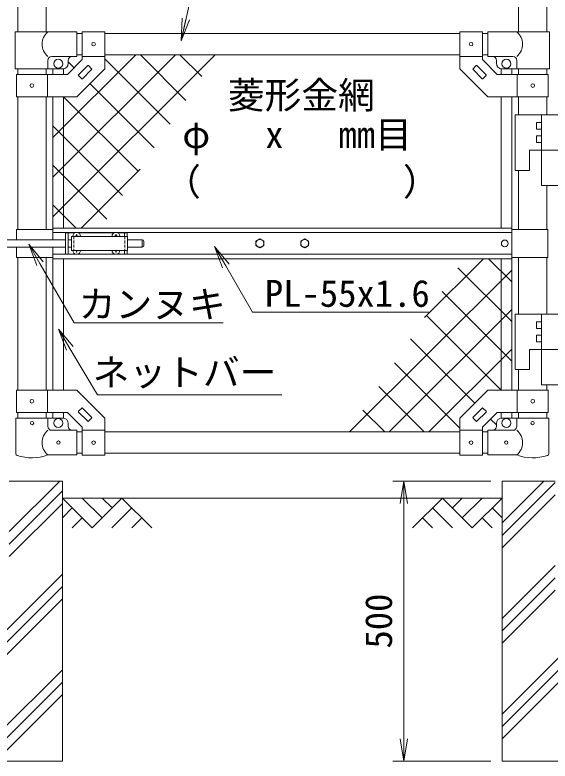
# Model space of a CAD drawing. Units: millimetres, scale not verified. Extents: x -4200 to 4200, y -2970 to 2970.
# Drawn here: x -2539 to -1584, y -639 to 695 of the extents above; entities that cross this region are included whole.
import ezdxf
from ezdxf.enums import TextEntityAlignment as Align

# ---------------------------------------------------------------- set-up
doc = ezdxf.new("R2010")
doc.units = ezdxf.units.MM
doc.header["$LTSCALE"] = 20
doc.linetypes.add('USER2', pattern=[0.375, 0.25, -0.125])
for name, color, linetype, lineweight in [('0-0_D-STR-TXT', 7, 'Continuous', 9), ('0-4_D-STR1', 1, 'Continuous', 18), ('0-5_D-STR3', 3, 'Continuous', 13), ('0-6_D-STR-DIM', 7, 'Continuous', 9), ('0-7_0', 7, 'Continuous', 9), ('0-8_D-STR4', 7, 'Continuous', 9), ('0-9_D-BGD', 7, 'Continuous', 9), ('0-A_D-DCR-HCH', 7, 'Continuous', 9), ('0-B_D-STR2', 7, 'Continuous', 9)]:
    doc.layers.add(name, color=color, linetype=linetype, lineweight=lineweight)
doc.styles.add('ＭＳ ゴシック', font='')
doc.styles.get('ＭＳ ゴシック').set_extended_font_data('MS Gothic')

# ---------------------------------------------------------------- blocks, each defined once
blk = doc.blocks.new('_Open')
at = {"layer": '0-7_0'}
blk.add_line((-20, 3.33), (0, 0), dxfattribs=at)
blk.add_lwpolyline([(-20, -3.33), (0, 0), (-20, 0)], dxfattribs=at)
blk = doc.blocks.new('MLeader2')
at = {"layer": '0-0_D-STR-TXT'}
blk.add_line((-2500.1, 246.89), (-2514.28, 284.88), dxfattribs=at)
for points in [[(-2488.54, 253.54), (-2514.28, 284.88), (-2494.32, 250.22)], [(-2494.32, 250.22), (-2433.39, 144.42), (-2174.6, 144.42), (-2167.4, 144.42)]]:
    blk.add_lwpolyline(points, dxfattribs=at)
blk = doc.blocks.new('MLeader3')
at = {"layer": '0-0_D-STR-TXT'}
blk.add_line((-2168.22, 242.72), (-2182.42, 280.7), dxfattribs=at)
for points in [[(-2156.67, 249.38), (-2182.42, 280.7), (-2162.45, 246.05)], [(-2162.45, 246.05), (-2114.88, 163.55), (-1806.95, 163.55), (-1799.75, 163.55)]]:
    blk.add_lwpolyline(points, dxfattribs=at)
blk = doc.blocks.new('MLeader4')
at = {"layer": '0-0_D-STR-TXT'}
blk.add_line((-2446.63, 95.42), (-2461.3, 133.22), dxfattribs=at)
for points in [[(-2435.16, 102.22), (-2461.3, 133.22), (-2440.9, 98.82)], [(-2440.9, 98.82), (-2391.74, 15.92), (-2069.63, 15.92), (-2062.43, 15.92)]]:
    blk.add_lwpolyline(points, dxfattribs=at)

msp = doc.modelspace()

# ---------------------------------------------------------------- linework, layer by layer
at = {"layer": '0-0_D-STR-TXT'}
msp.add_lwpolyline([(-1684.26, 858.04), (-2196.32, 858.04), (-2241.84, 650.13)], dxfattribs=at)
at = {"layer": '0-4_D-STR1'}
for p, q in [((-2534.07, 1114.37), (-2534.07, 664.37)), ((-2483.27, 1114.37), (-2483.27, 664.37)), ((-1639.87, 1114.37), (-1639.87, 664.37)), ((-1589.07, 1114.37), (-1589.07, 664.37)), ((-2428.67, 661.37), (-2418.67, 661.37)), ((-2378.67, 661.37), (-1744.47, 661.37)), ((-1704.47, 661.37), (-1694.47, 661.37)), ((-2428.67, 623.37), (-2418.67, 623.37)), ((-2378.67, 623.37), (-1744.47, 623.37)), ((-1704.47, 623.37), (-1694.47, 623.37)), ((-2534.07, 598.37), (-2534.07, 588.37)), ((-2483.27, 598.37), (-2483.27, 588.37)), ((-1639.87, 598.37), (-1639.87, 588.37)), ((-1589.07, 598.37), (-1589.07, 588.37)), ((-2534.07, 548.37), (-2534.07, 311.37)), ((-2483.27, 548.37), (-2483.27, 311.37)), ((-1639.87, 548.37), (-1639.87, 515.87)), ((-1589.07, 548.37), (-1589.07, 515.87)), ((-1639.87, 416.87), (-1639.87, 311.37)), ((-1589.07, 389.87), (-1589.07, 311.37)), ((-2534.07, 261.37), (-2534.07, 24.37)), ((-2483.27, 261.37), (-2483.27, 24.37)), ((-1639.87, 261.37), (-1639.87, 159.77)), ((-1589.07, 261.37), (-1589.07, 159.77)), ((-1639.87, 60.77), (-1639.87, 24.37)), ((-1589.07, 33.77), (-1589.07, 24.37)), ((-2534.07, -15.63), (-2534.07, -25.63)), ((-2483.27, -15.63), (-2483.27, -25.63)), ((-1639.87, -15.63), (-1639.87, -25.63)), ((-1589.07, -15.63), (-1589.07, -25.63)), ((-2428.67, -50.63), (-2418.67, -50.63)), ((-2378.67, -50.63), (-1744.47, -50.63)), ((-1704.47, -50.63), (-1694.47, -50.63)), ((-2428.67, -88.63), (-2418.67, -88.63)), ((-2378.67, -88.63), (-1744.47, -88.63)), ((-1704.47, -88.63), (-1694.47, -88.63))]:
    msp.add_line(p, q, dxfattribs=at)
at = {"layer": '0-5_D-STR3'}
for p, q in [((-2428.67, 664.37), (-2538.62, 664.37)), ((-2538.62, 664.37), (-2538.62, 598.37)), ((-2428.67, 620.37), (-2428.67, 664.37)), ((-2418.67, 664.62), (-2418.67, 614.94)), ((-2418.67, 664.62), (-2378.67, 664.62)), ((-2378.67, 664.62), (-2378.67, 598.37)), ((-1744.47, 664.62), (-1744.47, 598.37)), ((-1704.47, 664.62), (-1744.47, 664.62)), ((-1704.47, 664.62), (-1704.47, 614.94)), ((-1694.47, 664.37), (-1584.52, 664.37)), ((-1694.47, 620.37), (-1694.47, 664.37)), ((-1584.52, 664.37), (-1584.52, 598.37)), ((-2480.12, 598.37), (-2480.12, 613.37)), ((-2428.67, 620.37), (-2473.12, 620.37)), ((-2445.24, 588.37), (-2418.67, 614.94)), ((-2443.67, 608.37), (-2443.67, 613.37)), ((-2418.67, 620.12), (-2378.67, 620.12)), ((-1704.47, 620.12), (-1744.47, 620.12)), ((-1677.9, 588.37), (-1704.47, 614.94)), ((-1694.47, 620.37), (-1650.02, 620.37)), ((-1679.47, 608.37), (-1679.47, 613.37)), ((-1643.02, 598.37), (-1643.02, 613.37)), ((-2425.34, 587.77), (-2409.08, 604.03)), ((-2407.66, 604.03), (-2402, 598.38)), ((-1715.48, 604.03), (-1721.14, 598.38)), ((-1697.8, 587.77), (-1714.07, 604.03)), ((-2538.62, 598.37), (-2453.67, 598.37)), ((-2536.37, 588.37), (-2445.24, 588.37)), ((-2536.37, 588.37), (-2536.37, 548.37)), ((-2480.97, 588.37), (-2480.97, 548.37)), ((-2471.17, 598.37), (-2471.17, 588.37)), ((-2452.17, 598.37), (-2452.17, 588.37)), ((-2418.27, 580.7), (-2402, 596.96)), ((-1704.88, 580.7), (-1721.14, 596.96)), ((-1586.77, 588.37), (-1677.9, 588.37)), ((-1670.97, 598.37), (-1670.97, 588.37)), ((-1584.52, 598.37), (-1669.47, 598.37)), ((-1651.97, 598.37), (-1651.97, 588.37)), ((-1642.17, 588.37), (-1642.17, 548.37)), ((-1586.77, 588.37), (-1586.77, 548.37)), ((-2425.34, 586.36), (-2419.68, 580.7)), ((-1697.8, 586.36), (-1703.46, 580.7)), ((-2471.17, 548.37), (-2471.17, 313.87)), ((-2452.17, 548.37), (-2452.17, 313.87)), ((-1670.97, 548.37), (-1670.97, 313.87)), ((-1651.97, 548.37), (-1651.97, 313.87)), ((-1564.57, 515.87), (-1645.57, 515.87)), ((-1645.57, 515.87), (-1645.57, 416.87)), ((-1598.57, 515.87), (-1598.57, 389.87)), ((-1608.07, 502.37), (-1608.07, 490.37)), ((-1598.57, 502.37), (-1608.07, 502.37)), ((-1598.57, 490.37), (-1608.07, 490.37)), ((-1608.07, 478.37), (-1608.07, 466.37)), ((-1598.57, 478.37), (-1608.07, 478.37)), ((-1598.57, 466.37), (-1608.07, 466.37)), ((-1542.57, 452.87), (-1620.57, 452.87)), ((-1620.57, 452.87), (-1620.57, 416.87)), ((-1620.57, 416.87), (-1645.57, 416.87)), ((-1507.57, 389.87), (-1598.57, 389.87)), ((-2536.17, 311.37), (-2536.17, 292.87)), ((-2471.57, 311.37), (-2536.17, 311.37)), ((-2471.57, 313.87), (-1651.57, 313.87)), ((-2471.57, 313.87), (-2471.57, 292.87)), ((-1651.57, 313.87), (-1651.57, 258.87)), ((-1651.57, 311.37), (-1587.47, 311.37)), ((-1587.47, 311.37), (-1587.47, 261.37)), ((-2471.57, 305.87), (-1651.57, 305.87)), ((-2448.67, 305.37), (-2448.67, 267.37)), ((-2448.67, 305.37), (-2431.27, 305.37)), ((-2444.17, 305.37), (-2444.17, 267.37)), ((-2438.17, 298.87), (-2438.17, 273.87)), ((-2438.17, 298.87), (-2338.17, 298.87)), ((-2430.53, 299.29), (-2431.82, 299.26)), ((-2431.82, 299.26), (-2431.82, 298.87)), ((-2429.07, 302.02), (-2429.09, 300.72)), ((-2429.07, 302.02), (-2428.28, 302.02)), ((-2428.28, 302.02), (-2428.25, 300.72)), ((-2426.07, 305.37), (-2361.27, 305.37)), ((-2360.53, 299.29), (-2361.82, 299.26)), ((-2361.82, 299.26), (-2361.82, 298.87)), ((-2359.07, 302.02), (-2359.09, 300.72)), ((-2359.07, 302.02), (-2358.28, 302.02)), ((-2358.28, 302.02), (-2358.25, 300.72)), ((-2356.82, 299.29), (-2355.52, 299.26)), ((-2356.07, 305.37), (-2338.67, 305.37)), ((-2355.52, 299.26), (-2355.52, 298.87)), ((-2343.17, 305.37), (-2343.17, 298.87)), ((-2338.67, 305.37), (-2338.67, 298.87)), ((-2338.17, 298.87), (-2338.17, 273.87)), ((-2577.02, 292.87), (-2448.67, 292.87)), ((-2444.17, 292.87), (-2438.17, 292.87)), ((-2338.17, 292.87), (-2311.67, 292.87)), ((-2311.67, 292.87), (-2311.67, 279.87)), ((-2308.67, 289.87), (-2308.67, 282.87)), ((-2577.02, 279.87), (-2448.67, 279.87)), ((-2536.17, 279.87), (-2536.17, 261.37)), ((-2471.57, 279.87), (-2471.57, 258.87)), ((-2471.57, 266.87), (-1651.57, 266.87)), ((-2448.67, 267.37), (-2431.27, 267.37)), ((-2444.17, 279.87), (-2438.17, 279.87)), ((-2438.17, 273.87), (-2338.17, 273.87)), ((-2431.82, 273.47), (-2431.82, 273.87)), ((-2430.53, 273.45), (-2431.82, 273.47)), ((-2429.07, 270.72), (-2429.09, 272.01)), ((-2429.07, 270.72), (-2428.28, 270.72)), ((-2428.28, 270.72), (-2428.25, 272.01)), ((-2426.82, 273.45), (-2425.52, 273.47)), ((-2426.07, 267.37), (-2361.27, 267.37)), ((-2425.52, 273.47), (-2425.52, 273.87)), ((-2361.82, 273.47), (-2361.82, 273.87)), ((-2360.53, 273.45), (-2361.82, 273.47)), ((-2359.07, 270.72), (-2359.09, 272.01)), ((-2359.07, 270.72), (-2358.28, 270.72)), ((-2358.28, 270.72), (-2358.25, 272.01)), ((-2356.82, 273.45), (-2355.52, 273.47)), ((-2356.07, 267.37), (-2338.67, 267.37)), ((-2355.52, 273.47), (-2355.52, 273.87)), ((-2343.17, 273.87), (-2343.17, 267.37)), ((-2338.67, 273.87), (-2338.67, 267.37)), ((-2338.17, 279.87), (-2311.67, 279.87)), ((-2471.57, 261.37), (-2536.17, 261.37)), ((-2471.57, 258.87), (-1651.57, 258.87)), ((-2471.17, 258.87), (-2471.17, 24.37)), ((-2452.17, 258.87), (-2452.17, 24.37)), ((-1670.97, 258.87), (-1670.97, 24.37)), ((-1651.97, 258.87), (-1651.97, 24.37)), ((-1651.57, 261.37), (-1587.47, 261.37)), ((-1564.57, 159.77), (-1645.57, 159.77)), ((-1645.57, 159.77), (-1645.57, 60.77)), ((-1598.57, 159.77), (-1598.57, 33.77)), ((-1608.07, 146.27), (-1608.07, 134.27)), ((-1598.57, 146.27), (-1608.07, 146.27)), ((-1598.57, 134.27), (-1608.07, 134.27)), ((-1608.07, 122.27), (-1608.07, 110.27)), ((-1598.57, 122.27), (-1608.07, 122.27)), ((-1598.57, 110.27), (-1608.07, 110.27)), ((-1542.57, 96.77), (-1620.57, 96.77)), ((-1620.57, 96.77), (-1620.57, 60.77)), ((-1620.57, 60.77), (-1645.57, 60.77)), ((-1507.57, 33.77), (-1598.57, 33.77)), ((-2536.37, -15.63), (-2536.37, 24.37)), ((-2480.97, -15.63), (-2480.97, 24.37)), ((-1642.17, -15.63), (-1642.17, 24.37)), ((-1586.77, -15.63), (-1586.77, 24.37)), ((-2425.34, -13.62), (-2419.68, -7.97)), ((-2418.27, -7.97), (-2402, -24.23)), ((-1704.88, -7.97), (-1721.14, -24.23)), ((-1697.8, -13.62), (-1703.46, -7.97)), ((-2537.22, -25.63), (-2480.12, -25.63)), ((-2537.22, -25.63), (-2537.22, -89.33)), ((-2536.37, -15.63), (-2445.24, -15.63)), ((-2480.12, -25.63), (-2480.12, -40.63)), ((-2480.12, -25.63), (-2453.67, -25.63)), ((-2471.17, -15.63), (-2471.17, -25.63)), ((-2452.17, -15.63), (-2452.17, -25.75)), ((-2445.24, -15.63), (-2418.67, -42.2)), ((-2425.34, -15.04), (-2409.08, -31.3)), ((-2407.66, -31.3), (-2402, -25.64)), ((-2378.67, -91.88), (-2378.67, -25.63)), ((-1744.47, -91.88), (-1744.47, -25.63)), ((-1715.48, -31.3), (-1721.14, -25.64)), ((-1697.8, -15.04), (-1714.07, -31.3)), ((-1677.9, -15.63), (-1704.47, -42.2)), ((-1586.77, -15.63), (-1677.9, -15.63)), ((-1670.97, -15.63), (-1670.97, -25.75)), ((-1643.02, -25.63), (-1669.47, -25.63)), ((-1651.97, -15.63), (-1651.97, -25.63)), ((-1585.92, -25.63), (-1643.02, -25.63)), ((-1643.02, -25.63), (-1643.02, -40.63)), ((-1585.92, -25.63), (-1585.92, -89.33)), ((-2443.67, -40.63), (-2443.67, -35.63)), ((-1679.47, -40.63), (-1679.47, -35.63)), ((-2428.67, -47.63), (-2473.12, -47.63)), ((-2428.67, -91.63), (-2428.67, -47.63)), ((-2418.67, -91.88), (-2418.67, -42.2)), ((-2418.67, -47.38), (-2378.67, -47.38)), ((-1704.47, -47.38), (-1744.47, -47.38)), ((-1704.47, -91.88), (-1704.47, -42.2)), ((-1694.47, -47.63), (-1650.02, -47.63)), ((-1694.47, -91.63), (-1694.47, -47.63)), ((-2428.67, -91.63), (-2480.12, -91.63)), ((-2418.67, -91.88), (-2378.67, -91.88)), ((-1704.47, -91.88), (-1744.47, -91.88)), ((-1694.47, -91.63), (-1643.02, -91.63))]:
    msp.add_line(p, q, dxfattribs=at)
at = {"layer": '0-5_D-STR3', "linetype": 'USER2'}
for p, q in [((-2433.67, 298.87), (-2433.67, 273.87)), ((-2342.67, 298.87), (-2342.67, 273.87))]:
    msp.add_line(p, q, dxfattribs=at)
at = {"layer": '0-5_D-STR3'}
for points in [[(-2536.37, 548.37), (-2428.67, 548.37), (-2378.67, 598.37)], [(-1586.77, 548.37), (-1694.47, 548.37), (-1744.47, 598.37)], [(-2426.82, 299.29), (-2425.52, 299.26), (-2425.52, 298.87)], [(-2536.37, 24.37), (-2428.67, 24.37), (-2378.67, -25.63)], [(-1586.77, 24.37), (-1694.47, 24.37), (-1744.47, -25.63)]]:
    msp.add_lwpolyline(points, dxfattribs=at)
for points in [[(-2101.57, 294.47), (-2108.59, 290.42), (-2108.59, 282.32), (-2101.57, 278.27), (-2094.56, 282.32), (-2094.56, 290.42)], [(-2021.57, 294.47), (-2028.59, 290.42), (-2028.59, 282.32), (-2021.57, 278.27), (-2014.56, 282.32), (-2014.56, 290.42)]]:
    msp.add_lwpolyline(points, close=True, dxfattribs=at)
for centre, radius in [((-2398.67, 642.37), 3.25), ((-1724.47, 642.37), 3.25), ((-2461.67, 607.37), 8), ((-1661.47, 607.37), 8), ((-2508.67, 568.37), 3.25), ((-1614.47, 568.37), 3.25), ((-2101.57, 286.37), 7.03), ((-2021.57, 286.37), 7.03), ((-1664.47, 286.37), 6), ((-2508.67, 4.37), 3.25), ((-1614.47, 4.37), 3.25), ((-2461.67, -34.63), 8), ((-1661.47, -34.63), 8), ((-2508.27, -34.63), 3), ((-1614.87, -34.63), 3), ((-2461.27, -69.63), 3), ((-2398.67, -69.63), 3.25), ((-1724.47, -69.63), 3.25), ((-1661.87, -69.63), 3)]:
    msp.add_circle(centre, radius, dxfattribs=at)
for centre, radius, start, end in [((-2461.93, 642.37), 28.55, 129.59418, 230.40582), ((-1661.22, 642.37), 28.55, 309.59418, 50.40582), ((-2473.12, 613.37), 7, 90, 180), ((-2436.67, 613.37), 7, 90, 180), ((-1686.47, 613.37), 7, 0, 90), ((-1650.02, 613.37), 7, 0, 90), ((-2453.67, 608.37), 10, 270, 0), ((-2408.37, 603.33), 1, 45, 135), ((-1714.78, 603.33), 1, 45, 135), ((-1669.47, 608.37), 10, 180, 270), ((-2424.63, 587.06), 1, 135, 225), ((-2402.71, 597.67), 1, 315, 45), ((-1720.43, 597.67), 1, 135, 225), ((-1698.51, 587.06), 1, 315, 45), ((-2418.98, 581.41), 1, 225, 315), ((-1704.17, 581.41), 1, 225, 315), ((-2428.67, 298.87), 7, 0, 180), ((-2430.58, 300.77), 1.49, 270, 0), ((-2426.77, 300.77), 1.49, 180, 270), ((-2358.67, 298.87), 7, 0, 180), ((-2360.58, 300.77), 1.49, 270, 0), ((-2356.77, 300.77), 1.49, 180, 270), ((-2311.67, 289.87), 3, 0, 90), ((-2311.67, 282.87), 3, 270, 0), ((-2428.67, 273.87), 7, 180, 0), ((-2430.58, 271.96), 1.49, 0, 90), ((-2426.77, 271.96), 1.49, 90, 180), ((-2358.67, 273.87), 7, 180, 0), ((-2360.58, 271.96), 1.49, 0, 90), ((-2356.77, 271.96), 1.49, 90, 180), ((-2418.98, -8.67), 1, 45, 135), ((-1704.17, -8.67), 1, 45, 135), ((-2453.67, -35.63), 10, 0, 90), ((-2424.63, -14.33), 1, 135, 225), ((-2402.71, -24.94), 1, 315, 45), ((-1720.43, -24.94), 1, 135, 225), ((-1698.51, -14.33), 1, 315, 45), ((-1669.47, -35.63), 10, 90, 180), ((-2408.37, -30.59), 1, 225, 315), ((-1714.78, -30.59), 1, 225, 315), ((-2461.93, -69.63), 28.55, 129.59418, 230.40582), ((-2473.12, -40.63), 7, 180, 270), ((-2436.67, -40.63), 7, 180, 270), ((-1686.47, -40.63), 7, 270, 0), ((-1650.02, -40.63), 7, 270, 0), ((-1661.22, -69.63), 28.55, 309.59418, 50.40582), ((-2533.92, -89.33), 3.3, 180, 250.77949), ((-2508.67, -16.9), 80, 250.77949, 290.9084), ((-1614.47, -16.9), 80, 249.0916, 289.22051), ((-1589.22, -89.33), 3.3, 289.22051, 0)]:
    msp.add_arc(centre, radius, start, end, dxfattribs=at)
at = {"layer": '0-6_D-STR-DIM'}
for p, q in [((-1689.32, -138.63), (-1864.54, -138.63)), ((-1844.54, -178.63), (-1844.54, -598.63)), ((-1689.32, -638.63), (-1864.54, -638.63))]:
    msp.add_line(p, q, dxfattribs=at)
at = {"layer": '0-8_D-STR4'}
for p, q in [((-2549.07, -138.63), (-2454.32, -138.63)), ((-2454.32, -138.63), (-2454.32, -638.63)), ((-1669.32, -138.63), (-1669.32, -638.63)), ((-1574.57, -138.63), (-1669.32, -138.63)), ((-2704.32, -638.63), (-2454.32, -638.63)), ((-1419.32, -638.63), (-1669.32, -638.63))]:
    msp.add_line(p, q, dxfattribs=at)
at = {"layer": '0-9_D-BGD'}
msp.add_line((-1669.32, -168.63), (-2454.32, -168.63), dxfattribs=at)
at = {"layer": '0-A_D-DCR-HCH'}
for p, q in [((-2549.07, -228.69), (-2459.01, -138.63)), ((-1669.32, -213.23), (-1594.72, -138.63)), ((-1669.32, -235.33), (-1574.57, -140.58)), ((-2549.07, -250.79), (-2454.32, -156.04)), ((-2401.11, -221.84), (-2454.32, -168.63)), ((-2383.37, -204.11), (-2418.85, -168.63)), ((-2347.9, -168.63), (-2401.11, -221.84)), ((-2365.64, -186.37), (-2383.37, -168.63)), ((-2347.9, -168.63), (-2294.69, -221.84)), ((-1775.75, -168.63), (-1828.96, -221.84)), ((-1775.75, -168.63), (-1722.53, -221.84)), ((-1758.01, -186.37), (-1740.27, -168.63)), ((-1740.27, -204.11), (-1704.8, -168.63)), ((-1722.53, -221.84), (-1669.32, -168.63)), ((-1669.32, -257.43), (-1574.57, -162.68)), ((-2549.07, -272.89), (-2454.32, -178.14)), ((-2436.58, -186.37), (-2454.32, -204.03)), ((-2330.16, -186.37), (-2365.8, -221.84)), ((-1793.48, -186.37), (-1757.85, -221.84)), ((-1687.06, -186.37), (-1669.32, -204.03)), ((-2418.85, -204.11), (-2436.67, -221.84)), ((-2312.42, -204.11), (-2330.24, -221.84)), ((-1811.22, -204.11), (-1793.4, -221.84)), ((-1704.8, -204.11), (-1686.98, -221.84)), ((-1669.32, -383.94), (-1574.57, -289.19)), ((-2704.32, -554.65), (-2454.32, -304.65)), ((-1669.32, -554.65), (-1419.32, -304.65)), ((-1669.32, -406.04), (-1574.57, -311.29)), ((-2704.32, -576.75), (-2454.32, -326.75)), ((-1669.32, -576.75), (-1419.32, -326.75)), ((-1669.32, -428.14), (-1574.57, -333.39)), ((-2704.32, -598.84), (-2454.32, -348.84)), ((-1669.32, -598.84), (-1419.32, -348.84)), ((-2617.6, -638.63), (-2454.32, -475.36)), ((-2595.5, -638.63), (-2454.32, -497.46)), ((-2573.4, -638.63), (-2454.32, -519.55))]:
    msp.add_line(p, q, dxfattribs=at)
at = {"layer": '0-B_D-STR2'}
for p, q in [((-2471.17, 475.38), (-2323.18, 623.37)), ((-2471.17, 404.67), (-2252.47, 623.37)), ((-2471.17, 333.96), (-2181.76, 623.37)), ((-2261.86, 499.49), (-2378.67, 616.3)), ((-2233.59, 541.93), (-2315.02, 623.37)), ((-2205.31, 584.36), (-2244.31, 623.37)), ((-2433.34, 600.26), (-2443.67, 610.59)), ((-2290.13, 457.06), (-2405.06, 571.98)), ((-2318.41, 414.62), (-2452.16, 548.37)), ((-2346.68, 372.19), (-2471.17, 496.67)), ((-2374.96, 329.75), (-2471.17, 425.96)), ((-2420.55, 313.87), (-2315.64, 418.78)), ((-2429.79, 313.87), (-2471.17, 355.25)), ((-1702.59, 258.87), (-1807.5, 153.96)), ((-1693.36, 258.87), (-1651.97, 217.48)), ((-1748.18, 242.99), (-1651.97, 146.77)), ((-1651.97, 238.78), (-1941.38, -50.63)), ((-1776.46, 200.55), (-1651.97, 76.06)), ((-1651.97, 168.07), (-1870.67, -50.63)), ((-1804.73, 158.11), (-1670.99, 24.37)), ((-1833.01, 115.68), (-1718.09, 0.75)), ((-1651.97, 97.36), (-1799.96, -50.63)), ((-1861.28, 73.24), (-1744.47, -43.57)), ((-1889.56, 30.81), (-1808.12, -50.63)), ((-1917.83, -11.63), (-1878.83, -50.63)), ((-1689.8, -27.53), (-1679.47, -37.86))]:
    msp.add_line(p, q, dxfattribs=at)

# ---------------------------------------------------------------- block references
at = {"layer": '0-0_D-STR-TXT', "xscale": 2, "yscale": 2, "rotation": 257.65038}
msp.add_blockref('_Open', (-2242.27, 648.17), dxfattribs=at)
at = {"layer": '0-0_D-STR-TXT'}
for name in ['MLeader2', 'MLeader3', 'MLeader4']:
    msp.add_blockref(name, (0, 0), dxfattribs=at)
at = {"layer": '0-6_D-STR-DIM', "xscale": 2, "yscale": 2}
for p, rotation in [((-1844.54, -138.63), 90), ((-1844.54, -638.63), 270)]:
    msp.add_blockref('_Open', p, dxfattribs=dict(at, rotation=rotation))

# ---------------------------------------------------------------- texts
at = {"layer": '0-0_D-STR-TXT', "style": 'ＭＳ ゴシック'}
for s, p in [('菱形金網', (-2158.82, 512.81)), ('φ   x   mm目', (-2240.04, 442.38)), ('（\u3000\u3000   \u3000\u3000）', (-2272.52, 357.91)), ('PL-55x1.6', (-2092.79, 158.6)), ('カンヌキ', (-2425.08, 139.16)), ('ネットバー', (-2400.27, 17.53))]:
    msp.add_text(s, height=48.09, dxfattribs=at).set_placement(p, align=Align.BOTTOM_LEFT)
at = {"layer": '0-6_D-STR-DIM', "style": 'ＭＳ ゴシック'}
msp.add_text('500', height=48.09, rotation=90, dxfattribs=at).set_placement((-1851.29, -437.51), align=Align.BOTTOM_LEFT)

doc.saveas('drawing.dxf')
